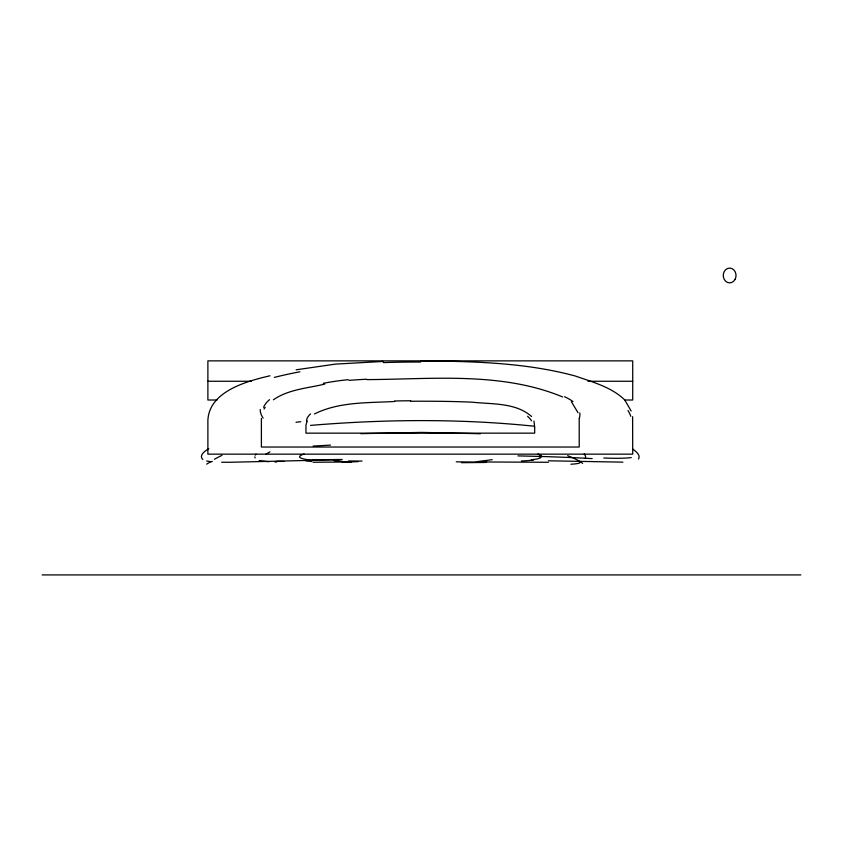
<?xml version="1.0" encoding="UTF-8"?>
<svg xmlns="http://www.w3.org/2000/svg" width="843" height="843" viewBox="0 0 843 843"><rect width="100%" height="100%" fill="white"/><g stroke="black" fill="none" stroke-linecap="round" stroke-linejoin="round"><path stroke-width="1.26" d="M534.683 427.053L533.967 421.068M534.683 427.369L534.683 433.154L305.925 433.154L305.988 424.935L307.252 421.015M255.26 455.178L255.977 454.114M585.39 458.444L585.622 456.39L584.252 453.892M264.028 409.055L265.208 407.285M638.562 459.003C641.049 454.914 635.327 451.026 632.545 448.919M540.742 457.601L537.781 458.855L531.248 459.867M273.406 399.793C288.411 389.35 307.453 388.254 324.787 384.092M208.779 448.729C205.502 450.425 198.368 455.536 202.826 459.488M314.492 413.966C339.097 401.616 367.875 402.996 394.682 401.479M304.133 454.008C291.615 458.076 308.348 459.92 312.574 460.183M269.971 375.788C246.019 381.331 206.756 392.069 207.884 423.102L207.884 454.156L632.714 454.156L632.619 416.653M492.196 459.677L474.23 462.059L456.242 461.816M296.125 369.814L335.335 364.123L383.017 361.457M358.212 461.627L345.124 462.143L332.068 459.878L229.528 462.28A123.32 3.899 -3 0 1 227.789 462.27L221.667 462.227M310.498 425.399C384.766 419.203 459.772 418.549 533.956 426.189M366.81 379.603C431.901 379.318 501.153 371.405 562.734 396.979M360.846 433.681L421.584 432.396L480.405 433.745M622.914 462.154L548.424 460.805M486.653 461.532L478.266 461.637M351.278 461.975L313.08 462.249M410.741 401.247C431.31 401.152 451.88 401.257 472.428 402.206C492.175 404.324 515.811 402.511 531.585 416.516M548.371 462.27L481.701 461.964M207.884 381.257L251.288 381.257M588.003 381.257L632.714 381.257M217.083 400.014L207.884 400.014L207.884 360.867L632.714 360.867L632.714 400.014L624.821 400.014C611.523 387.021 592.344 382.005 575.052 375.936C524.852 362.416 472.343 361.373 420.668 360.867M42.15 574.915L800.85 574.915M342.353 461.427L334.882 461.269M276.546 462.048L275.103 462.017M268.885 461.753L259.201 460.52M210.202 461.606L206.672 461.016M537.95 453.955L540.521 455.431M571.354 401.668L578.013 412.722M624.811 400.046L631.144 411.015M255.102 457.907L254.86 456.853M579.204 418.402L579.204 447.032L261.393 447.032L261.393 418.402M527.57 416.252A158.779 35.627 7.9 0 1 531.606 420.847M394.545 400.994A294.934 84.184 0 0 1 410.71 400.762M306.536 421.047A116.956 27.387 -2.9 0 1 310.54 413.902M383.302 362.595A421.943 149.738 0 0 1 420.657 362.016M628.003 410.509A290.698 68.483 12.1 0 1 630.775 416.316M274.354 377.39A202.647 60.169 -1.8 0 1 299.918 371.795M533.756 460.004A59.136 4.226 1.4 0 1 521.395 460.984M485.789 462.449A196.661 8.23 0.3 0 1 461.448 462.681M517.95 455.905A196.261 10.548 0.1 0 1 592.176 458.603M631.249 457.591A288.812 21.086 10 0 1 603.757 458.002M296.019 422.269A194.248 38.746 -0.5 0 1 300.772 421.732M214.396 459.277A307.168 24.679 -14 0 1 221.994 455.336M206.714 464.156A175.207 11.275 -7.7 0 1 212.373 461.353M362.047 461.079A80.654 2.708 -0.1 0 1 348.517 460.942M311.899 461.5A93.447 7.829 -2.6 0 1 305.587 460.752M541.269 455.494A127.43 11.212 4.6 0 1 541.006 456.39M539.151 456.221A130.486 11.296 5.9 0 1 540.795 457.612M342.163 459.467A144.553 3.867 -1.3 0 1 312.974 459.73M283.965 461.448A75.944 2.845 -1.5 0 1 276.831 461.321M330.467 445.093A287.821 21.475 -8.2 0 1 313.164 446.063M265.64 454.366A332.837 28.04 -14.3 0 1 269.918 451.869M567.624 455.684A232.773 18.599 10.8 0 1 582.629 463.397M579.584 462.09A103.752 5.553 3.6 0 1 570.901 464.219M564.557 396.726A96.376 26.08 1.9 0 1 572.966 401.553M348.97 380.362A259.402 83.404 -0.1 0 1 366.621 379.224M323.301 383.312A115.828 37.018 -0.1 0 1 348.191 379.677M263.585 407.327A132.351 34.858 -3.3 0 1 269.528 399.666M263.142 418.128A235.218 57.872 -7.1 0 1 260.213 409.508M579.794 412.933A229.981 55.364 7.8 0 1 579.31 418.413M735.085 279.37A7.397 6.396 -90 0 0 729.848 268.085A7.397 6.396 -90 0 0 724.011 278.97A7.397 6.396 -90 0 0 735.085 279.37"/></g></svg>
